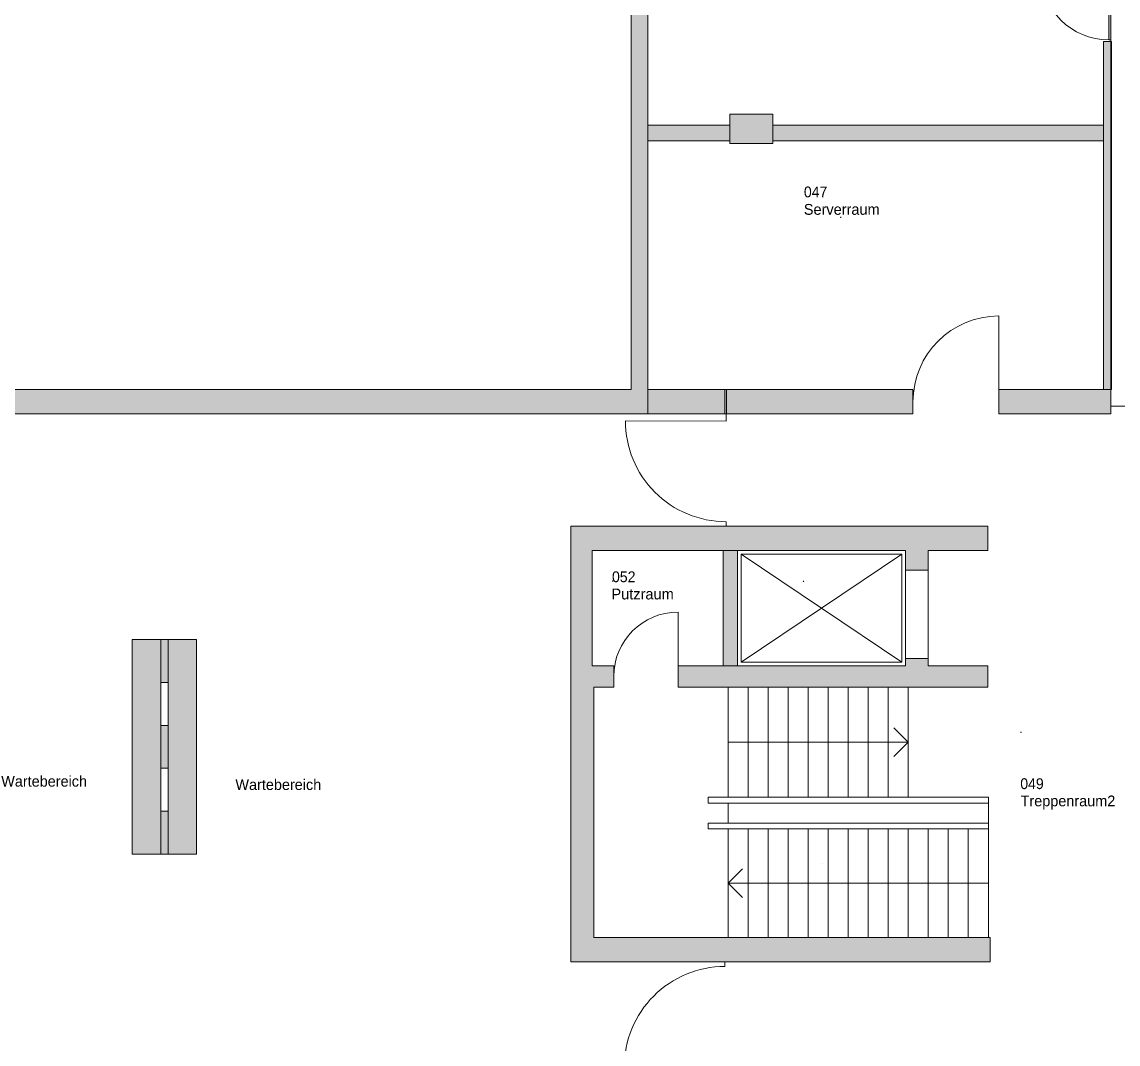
# Model space of a CAD drawing. Header units: inches. Extents: x 50200 to 250609, y 23637 to 115190.
# Drawn here: x 216603 to 231938, y 88071 to 102362 of the extents above; entities that cross this region are included whole.
import ezdxf

# ---------------------------------------------------------------- set-up
doc = ezdxf.new("R2010")
doc.units = ezdxf.units.IN
doc.header["$LTSCALE"] = 200
doc.header["$MEASUREMENT"] = 0
doc.header["$PDMODE"] = 34
doc.header["$PDSIZE"] = 5
doc.linetypes.add('Standardmuster', pattern=[0])
doc.linetypes.add('Volllinie', pattern=[0])
doc.layers.add('Grundebene', color=7, linetype='Continuous')
doc.styles.add('ARIAL', font='arial.ttf', dxfattribs={"height": 0.2})

# ---------------------------------------------------------------- blocks, each defined once
blk = doc.blocks.new('Color_Area-1A2C')
at = {"layer": 'Grundebene', "true_color": 0x000000, "transparency": 33554687}
blk.add_hatch(color=18, dxfattribs=at).paths.add_polyline_path([(219048, 90727), (218648, 90727), (218648, 93727), (219048, 93727)], flags=0)
at = {"layer": 'Grundebene', "color": 18, "linetype": 'Volllinie', "lineweight": 13, "true_color": 0x000000}
for p, q in [((218648, 90727), (218648, 93727)), ((218648, 93727), (219048, 93727)), ((219048, 93727), (219048, 90727)), ((219048, 90727), (218648, 90727))]:
    blk.add_line(p, q, dxfattribs=at)
blk = doc.blocks.new('Color_Area-1A32')
at = {"layer": 'Grundebene', "true_color": 0x000000, "transparency": 33554687}
blk.add_hatch(color=18, dxfattribs=at).paths.add_polyline_path([(218648, 90727), (218548, 90727), (218548, 91327), (218648, 91327)], flags=0)
at = {"layer": 'Grundebene', "color": 18, "linetype": 'Volllinie', "lineweight": 13, "true_color": 0x000000}
for p, q in [((218548, 90727), (218548, 91327)), ((218548, 91327), (218648, 91327)), ((218648, 91327), (218648, 90727)), ((218648, 90727), (218548, 90727))]:
    blk.add_line(p, q, dxfattribs=at)
blk = doc.blocks.new('Color_Area-1A38')
at = {"layer": 'Grundebene', "true_color": 0x000000, "transparency": 33554687}
blk.add_hatch(color=18, dxfattribs=at).paths.add_polyline_path([(218648, 93127), (218548, 93127), (218548, 93727), (218648, 93727)], flags=0)
at = {"layer": 'Grundebene', "color": 18, "linetype": 'Volllinie', "lineweight": 13, "true_color": 0x000000}
for p, q in [((218548, 93127), (218548, 93727)), ((218548, 93727), (218648, 93727)), ((218648, 93727), (218648, 93127)), ((218648, 93127), (218548, 93127))]:
    blk.add_line(p, q, dxfattribs=at)
blk = doc.blocks.new('Color_Area-1A3E')
at = {"layer": 'Grundebene', "true_color": 0x000000, "transparency": 33554687}
blk.add_hatch(color=18, dxfattribs=at).paths.add_polyline_path([(218648, 91927), (218548, 91927), (218548, 92527), (218648, 92527)], flags=0)
at = {"layer": 'Grundebene', "color": 18, "linetype": 'Volllinie', "lineweight": 13, "true_color": 0x000000}
for p, q in [((218548, 91927), (218548, 92527)), ((218548, 92527), (218648, 92527)), ((218648, 92527), (218648, 91927)), ((218648, 91927), (218548, 91927))]:
    blk.add_line(p, q, dxfattribs=at)
blk = doc.blocks.new('Color_Area-1A44')
at = {"layer": 'Grundebene', "true_color": 0x000000, "transparency": 33554687}
blk.add_hatch(color=18, dxfattribs=at).paths.add_polyline_path([(218548, 90727), (218148, 90727), (218148, 93727), (218548, 93727)], flags=0)
at = {"layer": 'Grundebene', "color": 18, "linetype": 'Volllinie', "lineweight": 13, "true_color": 0x000000}
for p, q in [((218148, 90727), (218148, 93727)), ((218148, 93727), (218548, 93727)), ((218548, 93727), (218548, 90727)), ((218548, 90727), (218148, 90727))]:
    blk.add_line(p, q, dxfattribs=at)
blk = doc.blocks.new('Gruppe-19-1A2A')
at = {"layer": 'Grundebene', "color": 18, "linetype": 'Volllinie', "lineweight": 13, "true_color": 0x000000}
for points in [[(218548, 90727), (218148, 90727), (218148, 93727), (218548, 93727), (218548, 90727)], [(218648, 93127), (218548, 93127), (218548, 93727), (218648, 93727), (218648, 93127)], [(219048, 90727), (218648, 90727), (218648, 93727), (219048, 93727), (219048, 90727)], [(218648, 91927), (218548, 91927), (218548, 92527), (218648, 92527), (218648, 91927)], [(218648, 90727), (218548, 90727), (218548, 91327), (218648, 91327), (218648, 90727)]]:
    blk.add_lwpolyline(points, dxfattribs=at)
at = {"layer": 'Grundebene'}
for name in ['Color_Area-1A44', 'Color_Area-1A38', 'Color_Area-1A2C', 'Color_Area-1A3E', 'Color_Area-1A32']:
    blk.add_blockref(name, (0, 0), dxfattribs=at)
blk = doc.blocks.new('Color_Area-206D')
at = {"layer": 'Grundebene', "true_color": 0x000000, "transparency": 33554687}
blk.add_hatch(color=18, dxfattribs=at).paths.add_polyline_path([(225358, 100921), (226508, 100921), (226508, 100701), (225358, 100701)], flags=0)
at = {"layer": 'Grundebene', "color": 18, "linetype": 'Volllinie', "lineweight": 13, "true_color": 0x000000}
blk.add_lwpolyline([(225358, 100921), (226508, 100921), (226508, 100701), (225358, 100701), (225358, 100921)], dxfattribs=at)
blk = doc.blocks.new('Color_Area-206F')
at = {"layer": 'Grundebene', "true_color": 0x000000, "transparency": 33554687}
blk.add_hatch(color=18, dxfattribs=at).paths.add_polyline_path([(227108, 100921), (231733, 100921), (231733, 100701), (227108, 100701)], flags=0)
at = {"layer": 'Grundebene', "color": 18, "linetype": 'Volllinie', "lineweight": 13, "true_color": 0x000000}
blk.add_lwpolyline([(227108, 100921), (231733, 100921), (231733, 100701), (227108, 100701), (227108, 100921)], dxfattribs=at)
blk = doc.blocks.new('Color_Area-2073')
at = {"layer": 'Grundebene', "true_color": 0x000000, "transparency": 33554687}
blk.add_hatch(color=18, dxfattribs=at).paths.add_polyline_path([(231733, 97221), (231733, 102091), (231848, 102091), (231848, 97221)], flags=0)
at = {"layer": 'Grundebene', "color": 18, "linetype": 'Volllinie', "lineweight": 13, "true_color": 0x000000}
blk.add_lwpolyline([(231733, 97221), (231733, 102091), (231848, 102091), (231848, 97221), (231733, 97221)], dxfattribs=at)
blk = doc.blocks.new('Color_Area-2158')
at = {"layer": 'Grundebene', "true_color": 0x000000, "transparency": 33554687}
blk.add_hatch(color=18, dxfattribs=at).paths.add_polyline_path([(225128, 108300), (225128, 97221), (212843, 97221), (212843, 96881), (226438, 96881), (226438, 97221), (225358, 97221), (225358, 108340), (226438, 108340), (226438, 111101), (226188, 111101), (226188, 108610), (224868, 108610), (224868, 108300)], flags=0)
at = {"layer": 'Grundebene', "color": 18, "linetype": 'Volllinie', "lineweight": 13, "true_color": 0x000000}
for p, q in [((226438, 111101), (226188, 111101)), ((226188, 111101), (226188, 108610)), ((226438, 108340), (226438, 111101)), ((226188, 108610), (224868, 108610)), ((224868, 108610), (224868, 108300)), ((224868, 108300), (225128, 108300)), ((225128, 108300), (225128, 97221)), ((225358, 97221), (225358, 108340)), ((225358, 108340), (226438, 108340)), ((225128, 97221), (212843, 97221)), ((212843, 97221), (212843, 96881)), ((226438, 97221), (225358, 97221)), ((226438, 96881), (226438, 97221)), ((212843, 96881), (226438, 96881))]:
    blk.add_line(p, q, dxfattribs=at)
blk = doc.blocks.new('Color_Area-2181')
at = {"layer": 'Grundebene', "true_color": 0x000000, "transparency": 33554687}
blk.add_hatch(color=18, dxfattribs=at).paths.add_polyline_path([(227108, 101071), (227108, 100661), (226508, 100661), (226508, 101071)], flags=0)
at = {"layer": 'Grundebene', "color": 18, "linetype": 'Volllinie', "lineweight": 13, "true_color": 0x000000}
blk.add_lwpolyline([(227108, 101071), (227108, 100661), (226508, 100661), (226508, 101071), (227108, 101071)], dxfattribs=at)
blk = doc.blocks.new('Color_Area-218E')
at = {"layer": 'Grundebene', "true_color": 0x000000, "transparency": 33554687}
blk.add_hatch(color=18, dxfattribs=at).paths.add_polyline_path([(226438, 97221), (225358, 97221), (225358, 96881), (226438, 96881)], flags=0)
at = {"layer": 'Grundebene', "color": 18, "linetype": 'Volllinie', "lineweight": 13, "true_color": 0x000000}
for p, q in [((226438, 97221), (225358, 97221)), ((225358, 97221), (225358, 96881)), ((226438, 96881), (226438, 97221)), ((225358, 96881), (226438, 96881))]:
    blk.add_line(p, q, dxfattribs=at)
blk = doc.blocks.new('Color_Area-2260')
at = {"layer": 'Grundebene', "true_color": 0x000000, "transparency": 33554687}
blk.add_hatch(color=18, dxfattribs=at).paths.add_polyline_path([(230148, 89561), (224603, 89561), (224603, 93061), (224883, 93061), (224883, 93361), (224583, 93361), (224583, 94971), (228963, 94971), (228963, 94696), (229283, 94696), (229283, 94971), (230117, 94971), (230117, 95311), (224283, 95311), (224283, 89221), (230148, 89221)], flags=0)
at = {"layer": 'Grundebene', "color": 18, "linetype": 'Volllinie', "lineweight": 13, "true_color": 0x000000}
for p, q in [((230117, 95311), (224283, 95311)), ((224283, 95311), (224283, 89221)), ((230117, 94971), (230117, 95311)), ((224583, 93361), (224583, 94971)), ((224583, 94971), (228963, 94971)), ((228963, 94971), (228963, 94696)), ((229283, 94696), (229283, 94971)), ((229283, 94971), (230117, 94971)), ((228963, 94696), (229283, 94696)), ((224883, 93361), (224583, 93361)), ((224883, 93061), (224883, 93361)), ((224603, 89561), (224603, 93061)), ((224603, 93061), (224883, 93061)), ((230148, 89561), (224603, 89561)), ((230148, 89221), (230148, 89561)), ((224283, 89221), (230148, 89221))]:
    blk.add_line(p, q, dxfattribs=at)
blk = doc.blocks.new('Color_Area-2272')
at = {"layer": 'Grundebene', "true_color": 0x000000, "transparency": 33554687}
blk.add_hatch(color=18, dxfattribs=at).paths.add_polyline_path([(230117, 93061), (230117, 93361), (229283, 93361), (229283, 93461), (228963, 93461), (228963, 93361), (225783, 93361), (225783, 93061)], flags=0)
at = {"layer": 'Grundebene', "color": 18, "linetype": 'Volllinie', "lineweight": 13, "true_color": 0x000000}
for p, q in [((229283, 93461), (228963, 93461)), ((228963, 93461), (228963, 93361)), ((229283, 93361), (229283, 93461)), ((228963, 93361), (225783, 93361)), ((225783, 93361), (225783, 93061)), ((230117, 93361), (229283, 93361)), ((230117, 93061), (230117, 93361)), ((225783, 93061), (230117, 93061))]:
    blk.add_line(p, q, dxfattribs=at)
blk = doc.blocks.new('Color_Area-227C')
at = {"layer": 'Grundebene', "true_color": 0x000000, "transparency": 33554687}
blk.add_hatch(color=18, dxfattribs=at).paths.add_polyline_path([(226413, 93361), (226613, 93361), (226613, 94971), (226413, 94971)], flags=0)
at = {"layer": 'Grundebene', "color": 18, "linetype": 'Volllinie', "lineweight": 13, "true_color": 0x000000}
for p, q in [((226613, 94971), (226413, 94971)), ((226413, 94971), (226413, 93361)), ((226613, 93361), (226613, 94971)), ((226413, 93361), (226613, 93361))]:
    blk.add_line(p, q, dxfattribs=at)
blk = doc.blocks.new('Color_Area-22B2')
at = {"layer": 'Grundebene', "true_color": 0x000000, "transparency": 33554687}
blk.add_hatch(color=18, dxfattribs=at).paths.add_polyline_path([(226438, 96881), (229068, 96881), (229068, 97221), (226438, 97221)], flags=0)
at = {"layer": 'Grundebene', "color": 18, "linetype": 'Volllinie', "lineweight": 13, "true_color": 0x000000}
for p, q in [((229068, 97221), (226438, 97221)), ((226438, 97221), (226438, 96881)), ((229068, 96881), (229068, 97221)), ((226438, 96881), (229068, 96881))]:
    blk.add_line(p, q, dxfattribs=at)
blk = doc.blocks.new('Color_Area-22B8')
at = {"layer": 'Grundebene', "true_color": 0x000000, "transparency": 33554687}
blk.add_hatch(color=18, dxfattribs=at).paths.add_polyline_path([(230268, 97051), (230268, 96881), (231838, 96881), (231838, 96961), (231838, 97221), (230268, 97221)], flags=0)
at = {"layer": 'Grundebene', "color": 18, "linetype": 'Volllinie', "lineweight": 13, "true_color": 0x000000}
for p, q in [((231838, 97221), (230268, 97221)), ((230268, 97221), (230268, 97051)), ((231838, 96961), (231838, 97221)), ((230268, 97051), (230268, 96881)), ((231838, 96881), (231838, 96961)), ((230268, 96881), (231838, 96881))]:
    blk.add_line(p, q, dxfattribs=at)
blk = doc.blocks.new('Color_Area-25C4')
at = {"layer": 'Grundebene', "true_color": 0x000000, "transparency": 33554687}
blk.add_hatch(color=18, dxfattribs=at).paths.add_polyline_path([(226508, 100661), (227108, 100661), (227108, 101071), (226508, 101071)], flags=0)
at = {"layer": 'Grundebene', "color": 18, "linetype": 'Volllinie', "lineweight": 13, "true_color": 0x000000}
for p, q in [((227108, 101071), (226508, 101071)), ((226508, 101071), (226508, 100661)), ((227108, 100661), (227108, 101071)), ((226508, 100661), (227108, 100661))]:
    blk.add_line(p, q, dxfattribs=at)
blk = doc.blocks.new('VBV_Raumstempel_FM_3-26A5')
at = {"layer": 'Grundebene', "color": 18, "linetype": 'Standardmuster', "lineweight": 13, "true_color": 0x000000}
blk.add_point((230579, 92431), dxfattribs=at)
blk = doc.blocks.new('MText_178-26A8')
at = {"layer": 'Grundebene', "color": 18, "lineweight": 18, "true_color": 0x000000, "style": 'ARIAL', "width": 0.957447}
blk.add_text('Treppenraum2', height=151.03, dxfattribs=at).set_placement((230574, 91395))
blk = doc.blocks.new('MText_179-26AB')
at = {"layer": 'Grundebene', "color": 18, "lineweight": 18, "true_color": 0x000000, "style": 'ARIAL', "width": 0.92938}
blk.add_text('049', height=151, dxfattribs=at).set_placement((230570, 91636))
blk = doc.blocks.new('VBV_Raumstempel_FM_3-26AE')
at = {"layer": 'Grundebene', "color": 18, "linetype": 'Standardmuster', "lineweight": 13, "true_color": 0x000000}
blk.add_point((227537, 94541), dxfattribs=at)
blk = doc.blocks.new('VBV_Raumstempel_FM_3-26B1')
at = {"layer": 'Grundebene', "color": 18, "linetype": 'Standardmuster', "lineweight": 13, "true_color": 0x000000}
blk.add_point((224867, 94545), dxfattribs=at)
blk = doc.blocks.new('MText_184-26B4')
at = {"layer": 'Grundebene', "color": 18, "lineweight": 18, "true_color": 0x000000, "style": 'ARIAL', "width": 0.966785}
blk.add_text('Putzraum', height=151, dxfattribs=at).set_placement((224850, 94288))
blk = doc.blocks.new('MText_185-26B7')
at = {"layer": 'Grundebene', "color": 18, "lineweight": 18, "true_color": 0x000000, "style": 'ARIAL', "width": 0.934882}
blk.add_text('052', height=151, dxfattribs=at).set_placement((224858, 94529))
blk = doc.blocks.new('VBV_Raumstempel_FM_3-2704')
at = {"layer": 'Grundebene', "color": 18, "linetype": 'Standardmuster', "lineweight": 13, "true_color": 0x000000}
blk.add_point((228058, 99630), dxfattribs=at)
blk = doc.blocks.new('MText_211-2707')
at = {"layer": 'Grundebene', "color": 18, "lineweight": 18, "true_color": 0x000000, "style": 'ARIAL', "width": 0.961775}
blk.add_text('Serverraum', height=151, dxfattribs=at).set_placement((227542, 99666))
blk = doc.blocks.new('MText_212-270A')
at = {"layer": 'Grundebene', "color": 18, "lineweight": 18, "true_color": 0x000000, "style": 'ARIAL', "width": 0.930644}
blk.add_text('047', height=151, dxfattribs=at).set_placement((227543, 99910))
blk = doc.blocks.new('Color_Area-29F7')
at = {"layer": 'Grundebene', "true_color": 0xffffff, "transparency": 33554687}
blk.add_hatch(color=7, dxfattribs=at).paths.add_polyline_path([(231808, 103061), (231808, 102111), (231838, 102111), (231838, 103061)], flags=0)
at = {"layer": 'Grundebene', "color": 18, "linetype": 'Volllinie', "lineweight": 13, "true_color": 0x000000}
blk.add_lwpolyline([(231808, 103061), (231808, 102111), (231838, 102111), (231838, 103061), (231808, 103061)], dxfattribs=at)
blk = doc.blocks.new('Gruppe-176-29F3')
at = {"layer": 'Grundebene', "color": 18, "linetype": 'Volllinie', "lineweight": 13, "true_color": 0x000000}
for p, q in [((231808, 103061), (230858, 103061)), ((231838, 103061), (231838, 103091)), ((231838, 102081), (231838, 102111))]:
    blk.add_line(p, q, dxfattribs=at)
blk.add_lwpolyline([(231808, 103061), (231838, 103061), (231838, 102111), (231808, 102111), (231808, 103061)], dxfattribs=at)
blk.add_arc((231808, 103061), 950, 180, 270, dxfattribs=at)
at = {"layer": 'Grundebene'}
blk.add_blockref('Color_Area-29F7', (0, 0), dxfattribs=at)
blk = doc.blocks.new('Gruppe-182-2A1F')
at = {"layer": 'Grundebene', "color": 18, "linetype": 'Volllinie', "lineweight": 13, "true_color": 0x000000}
for p, q in [((226437, 89156), (226437, 89221)), ((226437, 87750), (225032, 87746)), ((226437, 87650), (226437, 87750))]:
    blk.add_line(p, q, dxfattribs=at)
blk.add_arc((226437, 87750), 1406, 90, 180.1636, dxfattribs=at)
blk = doc.blocks.new('Gruppe-183-2A25')
at = {"layer": 'Grundebene', "color": 18, "linetype": 'Volllinie', "lineweight": 13, "true_color": 0x000000}
for p, q in [((226454, 96781), (225048, 96785)), ((226453, 96881), (226453, 96781)), ((226453, 95375), (226453, 95311))]:
    blk.add_line(p, q, dxfattribs=at)
blk.add_arc((226453, 96781), 1406, 179.8364, 270, dxfattribs=at)
blk = doc.blocks.new('MText_2379-2CC0')
at = {"layer": 'Grundebene', "color": 18, "lineweight": 18, "true_color": 0x000000, "style": 'ARIAL', "width": 0.956788}
blk.add_text('Wartebereich', height=151.03, dxfattribs=at).set_placement((216314, 91670))
blk = doc.blocks.new('MText_2385-2CC9')
at = {"layer": 'Grundebene', "color": 18, "lineweight": 18, "true_color": 0x000000, "style": 'ARIAL', "width": 0.956788}
blk.add_text('Wartebereich', height=151.03, dxfattribs=at).set_placement((219590, 91623))

msp = doc.modelspace()

# ---------------------------------------------------------------- linework, layer by layer
at = {"layer": 'Grundebene', "color": 18, "linetype": 'Volllinie', "lineweight": 13, "true_color": 0x000000}
for p, q in [((225128, 108300), (225128, 97221)), ((225358, 108290), (225358, 97221)), ((231838, 102091), (231838, 97221)), ((226508, 100921), (225358, 100921)), ((227108, 100921), (231733, 100921)), ((226508, 100701), (225358, 100701)), ((227108, 100701), (231733, 100701)), ((230268, 97051), (230268, 98251)), ((212843, 97221), (225108, 97221)), ((225358, 97221), (226438, 97221)), ((226438, 97221), (226438, 96881)), ((226458, 96881), (226458, 97221)), ((229068, 97221), (226458, 97221)), ((229068, 96881), (229068, 97221)), ((230268, 96881), (230268, 97221)), ((231838, 97221), (230268, 97221)), ((231838, 96961), (231838, 97221)), ((230268, 97051), (230269, 97051)), ((231838, 96991), (233648, 96991)), ((231838, 96881), (231838, 96961)), ((225358, 96881), (212843, 96881)), ((226438, 96881), (225358, 96881)), ((226458, 96881), (229068, 96881)), ((230268, 96881), (231838, 96881)), ((230117, 95311), (224283, 95311)), ((224283, 95311), (224283, 89221)), ((230117, 95311), (230117, 94971)), ((224583, 94971), (224583, 93361)), ((228963, 94971), (224583, 94971)), ((226413, 93361), (226413, 94971)), ((226613, 93361), (226613, 94971)), ((228913, 94921), (226663, 93411)), ((228913, 93411), (226663, 94921)), ((228963, 94696), (228963, 94971)), ((229283, 94696), (229283, 94971)), ((230117, 94971), (229283, 94971)), ((229283, 94696), (228963, 94696)), ((228963, 94695), (228963, 93461)), ((229283, 94695), (229283, 93461)), ((225783, 93211), (225783, 94111)), ((228963, 93361), (228963, 93461)), ((229283, 93461), (228963, 93461)), ((229283, 93361), (229283, 93461)), ((224883, 93361), (224583, 93361)), ((224883, 93361), (224883, 93061)), ((228963, 93361), (225783, 93361)), ((225783, 93361), (225783, 93061)), ((230117, 93361), (229283, 93361)), ((230117, 93061), (230117, 93361)), ((224603, 89561), (224603, 93061)), ((224603, 93061), (224883, 93061)), ((225783, 93061), (230117, 93061)), ((226483, 91521), (226483, 93061)), ((226763, 93061), (226763, 91521)), ((227043, 93061), (227043, 91521)), ((227323, 93061), (227323, 91521)), ((227603, 93061), (227603, 91521)), ((227883, 93061), (227883, 91521)), ((228163, 93061), (228163, 91521)), ((228443, 93061), (228443, 91521)), ((228723, 93061), (228723, 91521)), ((229003, 93061), (229003, 91521)), ((229003, 92291), (228803, 92491)), ((226483, 92291), (229003, 92291)), ((229003, 92291), (228803, 92091)), ((226483, 91441), (226483, 91161)), ((230123, 91441), (230123, 91161)), ((226483, 91081), (226483, 89561)), ((226763, 91081), (226763, 89561)), ((227043, 91081), (227043, 89561)), ((227323, 91081), (227323, 89561)), ((227603, 91081), (227603, 89561)), ((227883, 91081), (227883, 89561)), ((228163, 91081), (228163, 89561)), ((228443, 91081), (228443, 89561)), ((228723, 91081), (228723, 89561)), ((229003, 91081), (229003, 89561)), ((229283, 91081), (229283, 89561)), ((229563, 91081), (229563, 89561)), ((229843, 91081), (229843, 89561)), ((230123, 91081), (230123, 89561)), ((226483, 90321), (226683, 90521)), ((227798, 90593), (227799, 90593)), ((227798, 90593), (227799, 90593)), ((230123, 90321), (226483, 90321)), ((226483, 90321), (226683, 90121)), ((230148, 89561), (224603, 89561)), ((230148, 89221), (230148, 89561)), ((224283, 89221), (230148, 89221)), ((224283, 89221), (230148, 89221))]:
    msp.add_line(p, q, dxfattribs=at)
for points in [[(225128, 108300), (225128, 97221), (212843, 97221), (212843, 96881), (226438, 96881), (226438, 97221), (225358, 97221), (225358, 108340), (226438, 108340), (226438, 111101), (226188, 111101), (226188, 108610), (224868, 108610), (224868, 108300), (225128, 108300)], [(231733, 102091), (231848, 102091), (231848, 97221), (231733, 97221), (231733, 102091)], [(226508, 100661), (227108, 100661), (227108, 101071), (226508, 101071), (226508, 100661)], [(226438, 97221), (225358, 97221), (225358, 96881), (226438, 96881), (226438, 97221)], [(226438, 96881), (229068, 96881), (229068, 97221), (226438, 97221), (226438, 96881)], [(230268, 97051), (230268, 96881), (231838, 96881), (231838, 97221), (230268, 97221), (230268, 97051)], [(230148, 89561), (224603, 89561), (224603, 93061), (224883, 93061), (224883, 93361), (224583, 93361), (224583, 94971), (228963, 94971), (228963, 94696), (229283, 94696), (229283, 94971), (230117, 94971), (230117, 95311), (224283, 95311), (224283, 89221), (230148, 89221), (230148, 89561)], [(226413, 93361), (226613, 93361), (226613, 94971), (226413, 94971), (226413, 93361)], [(226663, 94921), (228913, 94921), (228913, 93411), (226663, 93411), (226663, 94921)], [(226663, 94921), (228913, 94921), (228913, 93411), (226663, 93411), (226663, 94921)], [(230117, 93061), (230117, 93361), (229283, 93361), (229283, 93461), (228963, 93461), (228963, 93361), (225783, 93361), (225783, 93061), (230117, 93061)], [(226203, 91521), (230123, 91521), (230123, 91441), (226203, 91441), (226203, 91521)], [(230123, 91161), (226203, 91161), (226203, 91081), (230123, 91081), (230123, 91161)]]:
    msp.add_lwpolyline(points, dxfattribs=at)
for centre, radius in [((230268, 97051), 1200), ((225783, 93211), 900)]:
    msp.add_arc(centre, radius, 90, 180, dxfattribs=at)

# ---------------------------------------------------------------- block references
at = {"layer": 'Grundebene'}
for name in ['Color_Area-2158', 'Gruppe-176-29F3', 'Color_Area-2073', 'Color_Area-2181', 'Color_Area-25C4', 'Color_Area-206D', 'Color_Area-206F', 'MText_212-270A', 'MText_211-2707', 'VBV_Raumstempel_FM_3-2704', 'Color_Area-218E', 'Color_Area-22B2', 'Color_Area-22B8', 'Gruppe-183-2A25', 'Color_Area-2260', 'Color_Area-227C', 'MText_185-26B7', 'VBV_Raumstempel_FM_3-26B1', 'VBV_Raumstempel_FM_3-26AE', 'MText_184-26B4', 'Gruppe-19-1A2A', 'Color_Area-2272', 'VBV_Raumstempel_FM_3-26A5', 'MText_2379-2CC0', 'MText_2385-2CC9', 'MText_179-26AB', 'MText_178-26A8', 'Gruppe-182-2A1F']:
    msp.add_blockref(name, (0, 0), dxfattribs=at)

doc.saveas('drawing.dxf')
